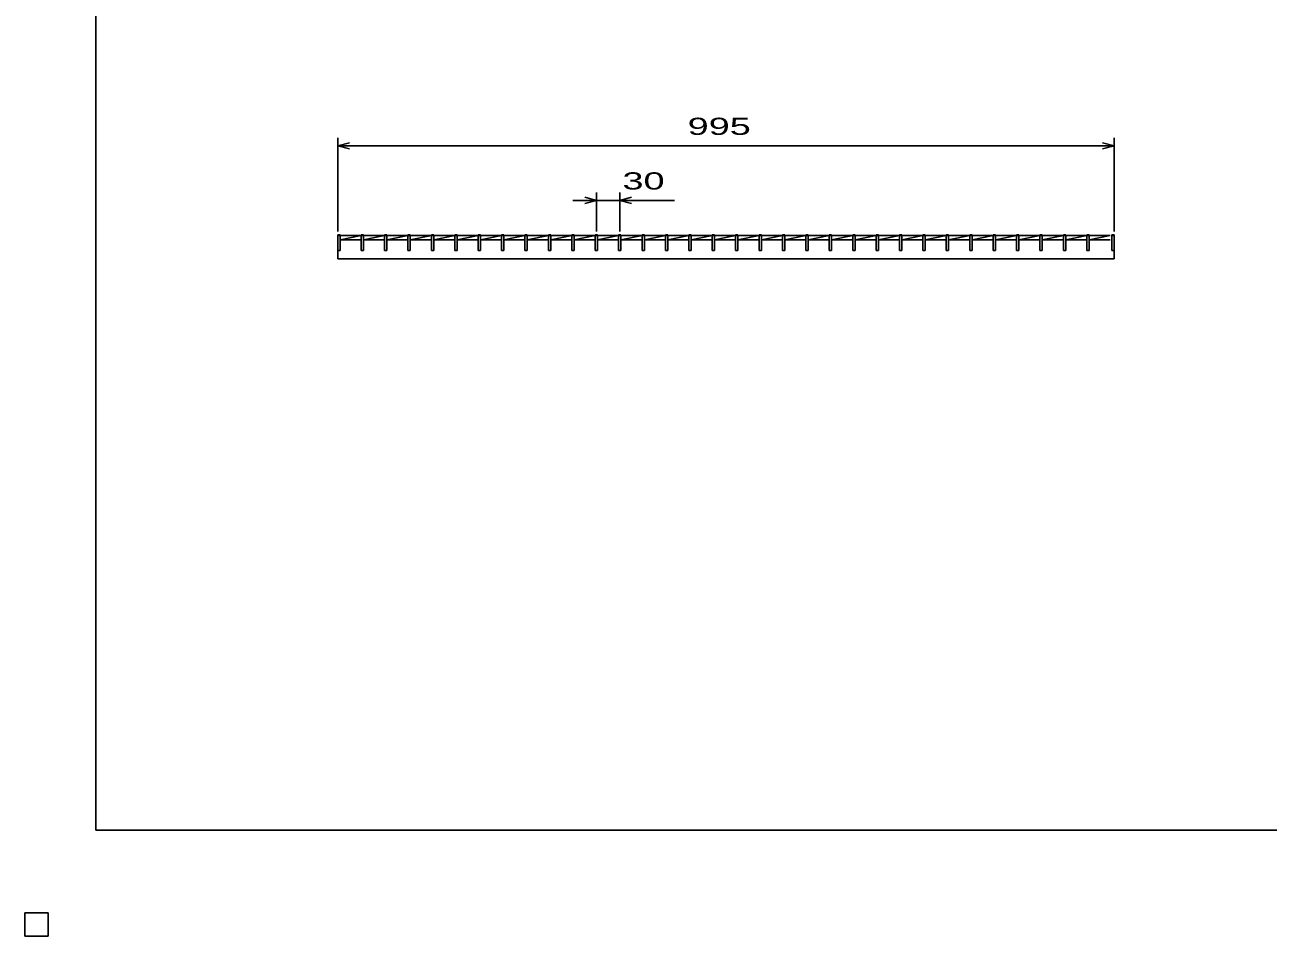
# Model space of a CAD drawing. Units: millimetres on the paper. Extents: x 0 to 355, y 0 to 234.
# Drawn here: x 0 to 159.3, y 0.2 to 117 of the extents above; entities that cross this region are included whole.
import ezdxf
from ezdxf.enums import TextEntityAlignment as Align

# ---------------------------------------------------------------- set-up
doc = ezdxf.new("R2010")
doc.units = ezdxf.units.MM
for name, color, linetype, lineweight in [('0_2', 150, 'Continuous', 25), ('16', 3, 'Continuous', 25), ('22', 4, 'Continuous', 25), ('24', 2, 'Continuous', 25)]:
    doc.layers.add(name, color=color, linetype=linetype, lineweight=lineweight)
doc.styles.add('ベクトル', font='')
doc.styles.get('ベクトル').set_extended_font_data('ベクトル')

msp = doc.modelspace()

# ---------------------------------------------------------------- linework, layer by layer
at = {"layer": '0_2'}
for p, q in [((9.1, 13.85), (9.1, 233.85)), ((355.1, 13.85), (9.1, 13.85))]:
    msp.add_line(p, q, dxfattribs=at)
at = {"layer": '16'}
for p, q in [((40.1, 90.05), (40.1, 90.12)), ((40.1, 90.12), (40.4, 90.12)), ((40.1, 90.05), (40.1, 88.15)), ((40.4, 90.05), (40.1, 90.05)), ((40.1, 90.05), (40.1, 87.05)), ((40.4, 90.12), (40.4, 90.05)), ((40.4, 88.15), (40.4, 90.05)), ((40.4, 90.05), (43.1, 90.05)), ((40.4, 89.5), (43.1, 90.05)), ((40.4, 89.5), (43.1, 89.5)), ((43.1, 90.05), (43.1, 90.12)), ((43.1, 90.12), (43.4, 90.12)), ((43.1, 90.05), (43.1, 88.15)), ((43.4, 90.05), (43.1, 90.05)), ((43.4, 90.12), (43.4, 90.05)), ((43.4, 88.15), (43.4, 90.05)), ((43.4, 90.05), (46.1, 90.05)), ((43.4, 89.5), (46.1, 90.05)), ((43.4, 89.5), (46.1, 89.5)), ((46.1, 90.05), (46.1, 90.12)), ((46.1, 90.12), (46.4, 90.12)), ((46.1, 90.05), (46.1, 88.15)), ((46.4, 90.05), (46.1, 90.05)), ((46.4, 90.12), (46.4, 90.05)), ((46.4, 88.15), (46.4, 90.05)), ((46.4, 90.05), (49.1, 90.05)), ((46.4, 89.5), (49.1, 90.05)), ((46.4, 89.5), (49.1, 89.5)), ((49.1, 90.05), (49.1, 90.12)), ((49.1, 90.12), (49.4, 90.12)), ((49.1, 90.05), (49.1, 88.15)), ((49.4, 90.05), (49.1, 90.05)), ((49.4, 90.12), (49.4, 90.05)), ((49.4, 88.15), (49.4, 90.05)), ((49.4, 90.05), (52.1, 90.05)), ((49.4, 89.5), (52.1, 90.05)), ((49.4, 89.5), (52.1, 89.5)), ((52.1, 90.05), (52.1, 90.12)), ((52.1, 90.12), (52.4, 90.12)), ((52.1, 90.05), (52.1, 88.15)), ((52.4, 90.05), (52.1, 90.05)), ((52.4, 90.12), (52.4, 90.05)), ((52.4, 88.15), (52.4, 90.05)), ((52.4, 90.05), (55.1, 90.05)), ((52.4, 89.5), (55.1, 90.05)), ((52.4, 89.5), (55.1, 89.5)), ((55.1, 90.05), (55.1, 90.12)), ((55.1, 90.12), (55.4, 90.12)), ((55.1, 90.05), (55.1, 88.15)), ((55.4, 90.05), (55.1, 90.05)), ((55.4, 90.12), (55.4, 90.05)), ((55.4, 88.15), (55.4, 90.05)), ((55.4, 90.05), (58.1, 90.05)), ((55.4, 89.5), (58.1, 90.05)), ((55.4, 89.5), (58.1, 89.5)), ((58.1, 90.05), (58.1, 90.12)), ((58.1, 90.12), (58.4, 90.12)), ((58.1, 90.05), (58.1, 88.15)), ((58.4, 90.05), (58.1, 90.05)), ((58.4, 90.12), (58.4, 90.05)), ((58.4, 88.15), (58.4, 90.05)), ((58.4, 90.05), (61.1, 90.05)), ((58.4, 89.5), (61.1, 90.05)), ((58.4, 89.5), (61.1, 89.5)), ((61.1, 90.05), (61.1, 90.12)), ((61.1, 90.12), (61.4, 90.12)), ((61.1, 90.05), (61.1, 88.15)), ((61.4, 90.05), (61.1, 90.05)), ((61.4, 90.12), (61.4, 90.05)), ((61.4, 88.15), (61.4, 90.05)), ((61.4, 90.05), (64.1, 90.05)), ((61.4, 89.5), (64.1, 90.05)), ((61.4, 89.5), (64.1, 89.5)), ((64.1, 90.05), (64.1, 90.12)), ((64.1, 90.12), (64.4, 90.12)), ((64.1, 90.05), (64.1, 88.15)), ((64.4, 90.05), (64.1, 90.05)), ((64.4, 90.12), (64.4, 90.05)), ((64.4, 88.15), (64.4, 90.05)), ((64.4, 90.05), (67.1, 90.05)), ((64.4, 89.5), (67.1, 90.05)), ((64.4, 89.5), (67.1, 89.5)), ((67.1, 90.05), (67.1, 90.12)), ((67.1, 90.12), (67.4, 90.12)), ((67.1, 90.05), (67.1, 88.15)), ((67.4, 90.05), (67.1, 90.05)), ((67.4, 90.12), (67.4, 90.05)), ((67.4, 88.15), (67.4, 90.05)), ((67.4, 90.05), (70.1, 90.05)), ((67.4, 89.5), (70.1, 90.05)), ((67.4, 89.5), (70.1, 89.5)), ((70.1, 90.05), (70.1, 90.12)), ((70.1, 90.12), (70.4, 90.12)), ((70.1, 90.05), (70.1, 88.15)), ((70.4, 90.05), (70.1, 90.05)), ((70.4, 90.12), (70.4, 90.05)), ((70.4, 88.15), (70.4, 90.05)), ((70.4, 90.05), (73.1, 90.05)), ((70.4, 89.5), (73.1, 90.05)), ((70.4, 89.5), (73.1, 89.5)), ((73.1, 90.05), (73.1, 90.12)), ((73.1, 90.12), (73.4, 90.12)), ((73.1, 90.05), (73.1, 88.15)), ((73.4, 90.05), (73.1, 90.05)), ((73.4, 90.12), (73.4, 90.05)), ((73.4, 88.15), (73.4, 90.05)), ((73.4, 90.05), (76.1, 90.05)), ((73.4, 89.5), (76.1, 90.05)), ((73.4, 89.5), (76.1, 89.5)), ((76.1, 90.05), (76.1, 90.12)), ((76.1, 90.12), (76.4, 90.12)), ((76.1, 90.05), (76.1, 88.15)), ((76.4, 90.05), (76.1, 90.05)), ((76.4, 90.12), (76.4, 90.05)), ((76.4, 88.15), (76.4, 90.05)), ((76.4, 90.05), (79.1, 90.05)), ((76.4, 89.5), (79.1, 90.05)), ((76.4, 89.5), (79.1, 89.5)), ((79.1, 90.05), (79.1, 90.12)), ((79.1, 90.12), (79.4, 90.12)), ((79.1, 90.05), (79.1, 88.15)), ((79.4, 90.05), (79.1, 90.05)), ((79.4, 90.12), (79.4, 90.05)), ((79.4, 88.15), (79.4, 90.05)), ((79.4, 90.05), (82.1, 90.05)), ((79.4, 89.5), (82.1, 90.05)), ((79.4, 89.5), (82.1, 89.5)), ((82.1, 90.05), (82.1, 90.12)), ((82.1, 90.12), (82.4, 90.12)), ((82.1, 90.05), (82.1, 88.15)), ((82.4, 90.05), (82.1, 90.05)), ((82.4, 90.12), (82.4, 90.05)), ((82.4, 88.15), (82.4, 90.05)), ((82.4, 90.05), (85.1, 90.05)), ((82.4, 89.5), (85.1, 90.05)), ((82.4, 89.5), (85.1, 89.5)), ((85.1, 90.05), (85.1, 90.12)), ((85.1, 90.12), (85.4, 90.12)), ((85.1, 90.05), (85.1, 88.15)), ((85.4, 90.05), (85.1, 90.05)), ((85.4, 90.12), (85.4, 90.05)), ((85.4, 88.15), (85.4, 90.05)), ((85.4, 90.05), (88.1, 90.05)), ((85.4, 89.5), (88.1, 90.05)), ((85.4, 89.5), (88.1, 89.5)), ((88.1, 90.05), (88.1, 90.12)), ((88.1, 90.12), (88.4, 90.12)), ((88.1, 90.05), (88.1, 88.15)), ((88.4, 90.05), (88.1, 90.05)), ((88.4, 90.12), (88.4, 90.05)), ((88.4, 88.15), (88.4, 90.05)), ((88.4, 90.05), (91.1, 90.05)), ((88.4, 89.5), (91.1, 90.05)), ((88.4, 89.5), (91.1, 89.5)), ((91.1, 90.05), (91.1, 90.12)), ((91.1, 90.12), (91.4, 90.12)), ((91.1, 90.05), (91.1, 88.15)), ((91.4, 90.05), (91.1, 90.05)), ((91.4, 90.12), (91.4, 90.05)), ((91.4, 88.15), (91.4, 90.05)), ((91.4, 90.05), (94.1, 90.05)), ((91.4, 89.5), (94.1, 90.05)), ((91.4, 89.5), (94.1, 89.5)), ((94.1, 90.05), (94.1, 90.12)), ((94.1, 90.12), (94.4, 90.12)), ((94.1, 90.05), (94.1, 88.15)), ((94.4, 90.05), (94.1, 90.05)), ((94.4, 90.12), (94.4, 90.05)), ((94.4, 88.15), (94.4, 90.05)), ((94.4, 90.05), (97.1, 90.05)), ((94.4, 89.5), (97.1, 90.05)), ((94.4, 89.5), (97.1, 89.5)), ((97.1, 90.05), (97.1, 90.12)), ((97.1, 90.12), (97.4, 90.12)), ((97.1, 90.05), (97.1, 88.15)), ((97.4, 90.05), (97.1, 90.05)), ((97.4, 90.12), (97.4, 90.05)), ((97.4, 88.15), (97.4, 90.05)), ((97.4, 90.05), (100.1, 90.05)), ((97.4, 89.5), (100.1, 90.05)), ((97.4, 89.5), (100.1, 89.5)), ((100.1, 90.05), (100.1, 90.12)), ((100.1, 90.12), (100.4, 90.12)), ((100.1, 90.05), (100.1, 88.15)), ((100.4, 90.05), (100.1, 90.05)), ((100.4, 90.12), (100.4, 90.05)), ((100.4, 88.15), (100.4, 90.05)), ((100.4, 90.05), (103.1, 90.05)), ((100.4, 89.5), (103.1, 90.05)), ((100.4, 89.5), (103.1, 89.5)), ((103.1, 90.05), (103.1, 90.12)), ((103.1, 90.12), (103.4, 90.12)), ((103.1, 90.05), (103.1, 88.15)), ((103.4, 90.05), (103.1, 90.05)), ((103.4, 90.12), (103.4, 90.05)), ((103.4, 88.15), (103.4, 90.05)), ((103.4, 90.05), (106.1, 90.05)), ((103.4, 89.5), (106.1, 90.05)), ((103.4, 89.5), (106.1, 89.5)), ((106.1, 90.05), (106.1, 90.12)), ((106.1, 90.12), (106.4, 90.12)), ((106.1, 90.05), (106.1, 88.15)), ((106.4, 90.05), (106.1, 90.05)), ((106.4, 90.12), (106.4, 90.05)), ((106.4, 88.15), (106.4, 90.05)), ((106.4, 90.05), (109.1, 90.05)), ((106.4, 89.5), (109.1, 90.05)), ((106.4, 89.5), (109.1, 89.5)), ((109.1, 90.05), (109.1, 90.12)), ((109.1, 90.12), (109.4, 90.12)), ((109.1, 90.05), (109.1, 88.15)), ((109.4, 90.05), (109.1, 90.05)), ((109.4, 90.12), (109.4, 90.05)), ((109.4, 88.15), (109.4, 90.05)), ((109.4, 90.05), (112.1, 90.05)), ((109.4, 89.5), (112.1, 90.05)), ((109.4, 89.5), (112.1, 89.5)), ((112.1, 90.05), (112.1, 90.12)), ((112.1, 90.12), (112.4, 90.12)), ((112.1, 90.05), (112.1, 88.15)), ((112.4, 90.05), (112.1, 90.05)), ((112.4, 90.12), (112.4, 90.05)), ((112.4, 88.15), (112.4, 90.05)), ((112.4, 90.05), (115.1, 90.05)), ((112.4, 89.5), (115.1, 90.05)), ((112.4, 89.5), (115.1, 89.5)), ((115.1, 90.05), (115.1, 90.12)), ((115.1, 90.12), (115.4, 90.12)), ((115.1, 90.05), (115.1, 88.15)), ((115.4, 90.05), (115.1, 90.05)), ((115.4, 90.12), (115.4, 90.05)), ((115.4, 88.15), (115.4, 90.05)), ((115.4, 90.05), (118.1, 90.05)), ((115.4, 89.5), (118.1, 90.05)), ((115.4, 89.5), (118.1, 89.5)), ((118.1, 90.05), (118.1, 90.12)), ((118.1, 90.12), (118.4, 90.12)), ((118.1, 90.05), (118.1, 88.15)), ((118.4, 90.05), (118.1, 90.05)), ((118.4, 90.12), (118.4, 90.05)), ((118.4, 88.15), (118.4, 90.05)), ((118.4, 90.05), (121.1, 90.05)), ((118.4, 89.5), (121.1, 90.05)), ((118.4, 89.5), (121.1, 89.5)), ((121.1, 90.05), (121.1, 90.12)), ((121.1, 90.12), (121.4, 90.12)), ((121.1, 90.05), (121.1, 88.15)), ((121.4, 90.05), (121.1, 90.05)), ((121.4, 90.12), (121.4, 90.05)), ((121.4, 88.15), (121.4, 90.05)), ((121.4, 90.05), (124.1, 90.05)), ((121.4, 89.5), (124.1, 90.05)), ((121.4, 89.5), (124.1, 89.5)), ((124.1, 90.05), (124.1, 90.12)), ((124.1, 90.12), (124.4, 90.12)), ((124.1, 90.05), (124.1, 88.15)), ((124.4, 90.05), (124.1, 90.05)), ((124.4, 90.12), (124.4, 90.05)), ((124.4, 88.15), (124.4, 90.05)), ((124.4, 90.05), (127.1, 90.05)), ((124.4, 89.5), (127.1, 90.05)), ((124.4, 89.5), (127.1, 89.5)), ((127.1, 90.05), (127.1, 90.12)), ((127.1, 90.12), (127.4, 90.12)), ((127.1, 90.05), (127.1, 88.15)), ((127.4, 90.05), (127.1, 90.05)), ((127.4, 90.12), (127.4, 90.05)), ((127.4, 88.15), (127.4, 90.05)), ((127.4, 90.05), (130.1, 90.05)), ((127.4, 89.5), (130.1, 90.05)), ((127.4, 89.5), (130.1, 89.5)), ((130.1, 90.05), (130.1, 90.12)), ((130.1, 90.12), (130.4, 90.12)), ((130.1, 90.05), (130.1, 88.15)), ((130.4, 90.05), (130.1, 90.05)), ((130.4, 90.12), (130.4, 90.05)), ((130.4, 88.15), (130.4, 90.05)), ((130.4, 90.05), (133.1, 90.05)), ((130.4, 89.5), (133.1, 90.05)), ((130.4, 89.5), (133.1, 89.5)), ((133.1, 90.05), (133.1, 90.12)), ((133.1, 90.12), (133.4, 90.12)), ((133.1, 90.05), (133.1, 88.15)), ((133.4, 90.05), (133.1, 90.05)), ((133.4, 90.12), (133.4, 90.05)), ((133.4, 88.15), (133.4, 90.05)), ((133.4, 90.05), (136.1, 90.05)), ((133.4, 89.5), (136.1, 90.05)), ((133.4, 89.5), (136.1, 89.5)), ((136.1, 90.05), (136.1, 90.12)), ((136.1, 90.12), (136.4, 90.12)), ((136.1, 90.05), (136.1, 88.15)), ((136.4, 90.05), (136.1, 90.05)), ((136.4, 90.12), (136.4, 90.05)), ((136.4, 88.15), (136.4, 90.05)), ((136.4, 90.05), (139.1, 90.05)), ((136.4, 89.5), (139.1, 90.05)), ((136.4, 89.5), (139.1, 89.5)), ((139.3, 90.05), (139.3, 90.12)), ((139.3, 90.12), (139.6, 90.12)), ((139.3, 90.05), (139.3, 88.15)), ((139.6, 90.05), (139.3, 90.05)), ((139.6, 90.12), (139.6, 90.05)), ((139.6, 88.15), (139.6, 90.05)), ((139.6, 87.05), (139.6, 90.05)), ((40.1, 88.15), (40.4, 88.15)), ((43.1, 88.15), (43.4, 88.15)), ((46.1, 88.15), (46.4, 88.15)), ((49.1, 88.15), (49.4, 88.15)), ((52.1, 88.15), (52.4, 88.15)), ((55.1, 88.15), (55.4, 88.15)), ((58.1, 88.15), (58.4, 88.15)), ((61.1, 88.15), (61.4, 88.15)), ((64.1, 88.15), (64.4, 88.15)), ((67.1, 88.15), (67.4, 88.15)), ((70.1, 88.15), (70.4, 88.15)), ((73.1, 88.15), (73.4, 88.15)), ((76.1, 88.15), (76.4, 88.15)), ((79.1, 88.15), (79.4, 88.15)), ((82.1, 88.15), (82.4, 88.15)), ((85.1, 88.15), (85.4, 88.15)), ((88.1, 88.15), (88.4, 88.15)), ((91.1, 88.15), (91.4, 88.15)), ((94.1, 88.15), (94.4, 88.15)), ((97.1, 88.15), (97.4, 88.15)), ((100.1, 88.15), (100.4, 88.15)), ((103.1, 88.15), (103.4, 88.15)), ((106.1, 88.15), (106.4, 88.15)), ((109.1, 88.15), (109.4, 88.15)), ((112.1, 88.15), (112.4, 88.15)), ((115.1, 88.15), (115.4, 88.15)), ((118.1, 88.15), (118.4, 88.15)), ((121.1, 88.15), (121.4, 88.15)), ((124.1, 88.15), (124.4, 88.15)), ((127.1, 88.15), (127.4, 88.15)), ((130.1, 88.15), (130.4, 88.15)), ((133.1, 88.15), (133.4, 88.15)), ((136.1, 88.15), (136.4, 88.15)), ((139.3, 88.15), (139.6, 88.15)), ((40.1, 87.05), (139.6, 87.05)), ((3, 3.25), (0, 3.25)), ((0, 3.25), (0, 0.25)), ((3, 3.25), (0, 3.25)), ((0, 3.25), (0, 0.25)), ((3, 3.25), (0, 3.25)), ((0, 3.25), (0, 0.25)), ((3, 3.25), (0, 3.25)), ((0, 3.25), (0, 0.25)), ((3, 3.25), (0, 3.25)), ((0, 3.25), (0, 0.25)), ((3, 0.25), (3, 3.25)), ((3, 0.25), (3, 3.25)), ((3, 0.25), (3, 3.25)), ((3, 0.25), (3, 3.25)), ((3, 0.25), (3, 3.25)), ((0, 0.25), (3, 0.25)), ((0, 0.25), (3, 0.25)), ((0, 0.25), (3, 0.25)), ((0, 0.25), (3, 0.25)), ((0, 0.25), (3, 0.25))]:
    msp.add_line(p, q, dxfattribs=at)
at = {"layer": '22'}
for p, q in [((40.1, 90.55), (40.1, 102.55)), ((139.6, 90.55), (139.6, 102.55)), ((40.1, 101.55), (41.6, 101.95)), ((41.6, 101.15), (40.1, 101.55)), ((40.1, 101.55), (139.6, 101.55)), ((139.6, 101.55), (138.1, 101.95)), ((138.1, 101.15), (139.6, 101.55)), ((73.25, 94.55), (70.25, 94.55)), ((73.25, 94.55), (71.75, 94.95)), ((71.75, 94.15), (73.25, 94.55)), ((73.25, 90.55), (73.25, 95.55)), ((73.25, 94.55), (76.25, 94.55)), ((76.25, 95.55), (76.25, 90.55)), ((76.25, 94.55), (77.75, 94.95)), ((77.75, 94.15), (76.25, 94.55)), ((76.25, 94.55), (83.25, 94.55))]:
    msp.add_line(p, q, dxfattribs=at)
at = {"layer": '22', "color": 2}
for p, q in [((3, 3.25), (0, 3.25)), ((0, 3.25), (0, 0.25)), ((3, 3.25), (0, 3.25)), ((0, 3.25), (0, 0.25)), ((3, 3.25), (0, 3.25)), ((0, 3.25), (0, 0.25)), ((3, 0.25), (3, 3.25)), ((3, 0.25), (3, 3.25)), ((3, 0.25), (3, 3.25)), ((0, 0.25), (3, 0.25)), ((0, 0.25), (3, 0.25)), ((0, 0.25), (3, 0.25))]:
    msp.add_line(p, q, dxfattribs=at)
at = {"layer": '24', "color": 4}
for p, q in [((3, 3.25), (0, 3.25)), ((0, 3.25), (0, 0.25)), ((3, 3.25), (0, 3.25)), ((0, 3.25), (0, 0.25)), ((3, 3.25), (0, 3.25)), ((0, 3.25), (0, 0.25)), ((3, 0.25), (3, 3.25)), ((3, 0.25), (3, 3.25)), ((3, 0.25), (3, 3.25)), ((0, 0.25), (3, 0.25)), ((0, 0.25), (3, 0.25)), ((0, 0.25), (3, 0.25))]:
    msp.add_line(p, q, dxfattribs=at)

# ---------------------------------------------------------------- texts
at = {"layer": '22', "color": 2, "style": 'ベクトル', "width": 1.65}
for s, p in [(' 995 ', (83.6, 104.05)), (' 30 ', (75.25, 97.05))]:
    msp.add_text(s, height=2.199, dxfattribs=at).set_placement(p, align=Align.MIDDLE_LEFT)

doc.saveas('drawing.dxf')
